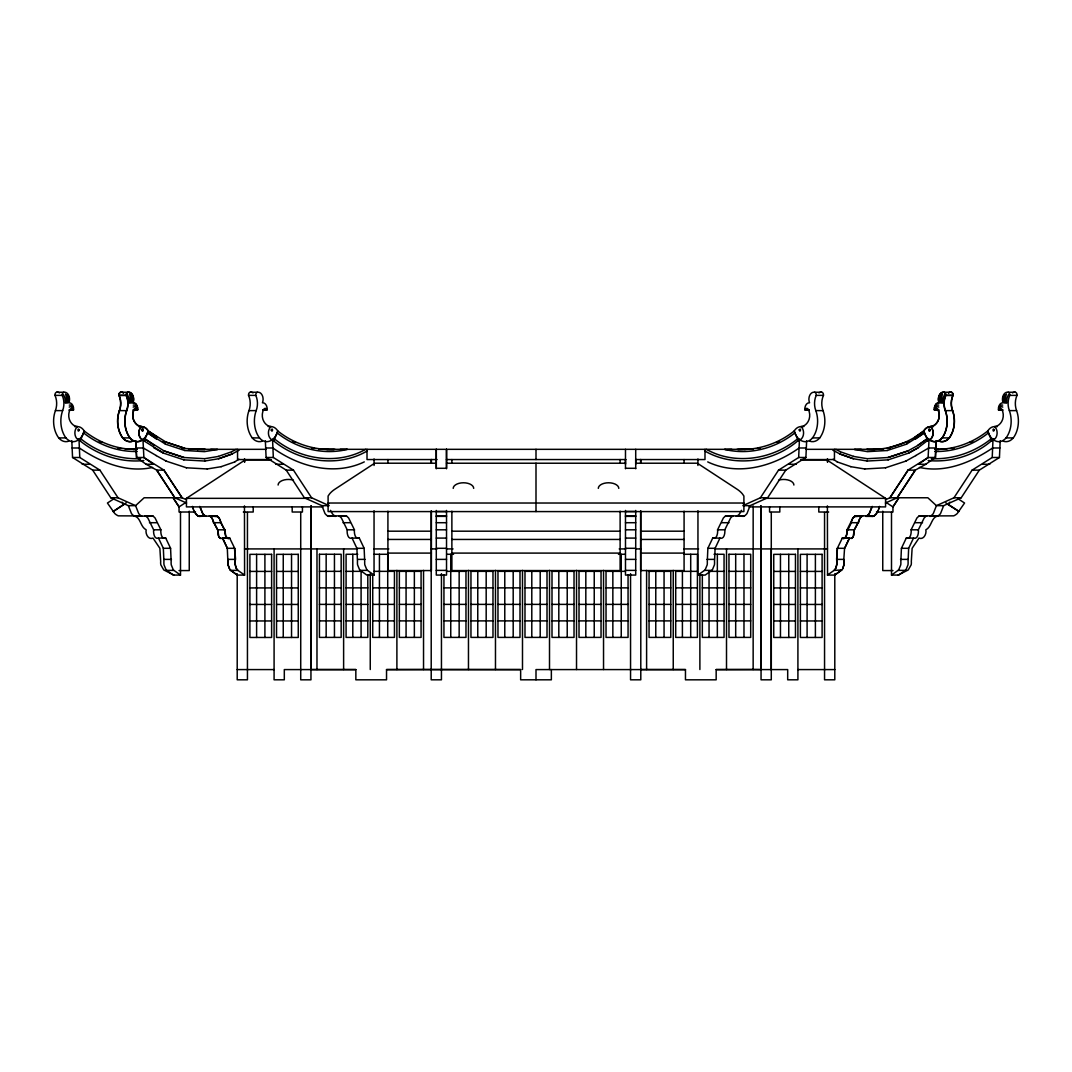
<?xml version="1.0" encoding="UTF-8"?>
<svg xmlns="http://www.w3.org/2000/svg" width="1072" height="1072" viewBox="0 0 1072 1072"><rect width="100%" height="100%" fill="white"/><g stroke="black" fill="none" stroke-linecap="round" stroke-linejoin="round"><path stroke-width="1.5" d="M145.122 515.806A5.025 3.551 -90 0 1 145.698 515.98L147.815 517.937L153.644 529.809C153.229 532.771 154.194 539.765 158.495 538.09L163.346 548.301L163.922 561.527A11.403 8.067 -90 0 0 164.029 564.864L166.093 569.942L173.262 575.074L180.498 575.074L180.498 512.376M271.189 459.888L245.233 459.888L186.434 498.346L186.434 506.895L322.927 506.895M230.051 569.942L237.22 575.074L244.59 575.074L244.456 505.877M253.206 507.096L253.206 512.014L243.317 512.014M316.977 669.518L316.99 548.918M326.156 637.398L326.156 554.278M334.451 637.398L334.451 554.278M343.616 669.518L343.63 548.918M352.795 637.398L352.795 554.278M361.09 637.398L361.09 571.349L346.082 571.349M367.803 574.659L367.803 637.398L346.082 637.398L346.082 554.278L357.767 554.278M370.255 669.518L370.255 573.694M372.721 574.659L372.721 637.398L394.442 637.398L394.442 571.349L374.061 571.349M339.261 515.98L341.365 517.937L347.194 529.809C346.779 532.771 347.757 539.765 352.058 538.09L356.896 548.301L357.472 561.527A11.403 8.067 90 0 0 357.579 564.864L359.656 569.942L366.812 575.074L374.048 575.074L374.048 510.754M374.061 465.462L374.061 458.95M379.434 637.398L379.434 554.278M387.716 637.398L387.729 554.278L374.061 554.278M396.895 669.518L396.895 570.398M406.074 637.398L406.074 571.349M414.355 637.398L414.368 571.349M551.356 669.585L551.356 679.809L520.644 679.809L520.644 669.585L423.534 669.518L423.534 570.398M436.291 468.759L436.291 449.329L436.291 468.29L446.515 468.29L446.515 449.329L446.515 468.759M536 463.225L536 511.572M625.485 468.759L625.485 449.329M635.709 468.759L635.709 449.329M646.604 669.518L646.604 570.398M655.769 637.398L655.783 571.349M664.064 637.411L664.064 571.349M673.243 669.518L673.243 570.398M682.408 637.398L682.422 571.349M690.703 637.411L690.703 554.278M697.952 510.754L697.952 575.074L705.188 575.074L712.344 569.942L714.421 564.864A11.403 8.067 -90 0 0 714.528 561.527L715.104 548.301L719.942 538.09C724.243 539.765 725.221 532.771 724.806 529.809L730.635 517.937L732.739 515.98M699.882 669.518L699.882 573.694M702.334 574.659L702.334 637.398L724.056 637.411L724.056 554.278L714.032 554.278M704.987 449.329L704.987 459.553L635.709 459.553M709.048 637.398L709.048 571.349L724.056 571.349M717.342 637.411L717.342 554.278M726.508 669.518L726.521 548.918M735.687 637.398L735.687 554.278M743.981 637.411L743.981 554.278M760.825 505.89L760.825 669.585L753.147 669.518L753.16 505.89M771.277 548.918L771.277 669.585M827.396 505.877L827.544 575.074M834.445 449.329L834.445 459.553L800.958 459.553M882.752 511.197L882.752 570.572L892.989 570.572M891.502 512.376L891.502 575.074L898.738 575.074L905.907 569.942L907.971 564.864A11.403 8.067 90 0 0 908.078 561.527L908.654 548.301L913.505 538.09C917.806 539.765 918.771 532.771 918.356 529.809L924.185 517.937L926.302 515.98A5.025 3.551 90 0 1 926.878 515.806M806.64 440.82L805.903 457.489L785.776 470.139L767.646 497.77L750.092 505.662L742.856 505.662L760.41 497.77L778.54 470.139L798.667 457.489L799.457 439.386C774.52 462.287 734.28 468.196 704.626 450.87M935.347 457.489L936.084 440.82L935.494 457.489L925.699 464.27L918.463 464.27L928.111 457.489L929.049 439.386L918.262 447.627L908.507 453.094M891.502 575.074L898.671 569.942L900.735 564.864A11.403 8.067 90 0 0 900.842 561.527L901.418 548.301L906.269 538.09C910.57 539.765 911.535 532.771 911.12 529.809L916.949 517.937L919.066 515.98A5.025 3.551 90 0 1 920.821 515.9L930.831 515.846A12.502 8.831 90 0 0 933.31 513.542L936.419 505.662L953.973 497.77L972.09 470.139L992.216 457.489L993.007 439.386C975.882 455.211 951.293 462.769 928.178 460.531M898.108 497.77L927.856 497.77L936.419 505.662L943.655 505.662L961.209 497.77L979.326 470.139L999.452 457.489L1000.189 440.82M145.39 515.9L151.179 515.9A5.025 3.551 -90 0 1 152.934 515.98L155.051 517.937L160.88 529.809C160.465 532.771 161.43 539.765 165.731 538.09L170.582 548.301L171.158 561.527A11.403 8.067 -90 0 0 171.265 564.864L173.329 569.942L180.498 575.074M213.194 521.608L217.603 529.809L218.956 536.777M224.906 531.082L219.827 519.612M265.36 440.82L266.097 457.489L286.224 470.139L304.354 497.77L321.908 505.662L325.004 513.542A12.502 8.831 90 0 0 327.496 515.846L344.742 515.9A5.025 3.551 90 0 1 346.497 515.98L348.601 517.937L354.43 529.809C354.015 532.771 354.993 539.765 359.294 538.09L364.132 548.301L364.708 561.527A11.403 8.067 90 0 0 364.815 564.864L366.892 569.942L374.048 575.074M697.952 575.074L705.108 569.942L707.185 564.864A11.403 8.067 -90 0 0 707.292 561.527L707.868 548.301L712.706 538.09L719.942 538.09M837.326 548.301L844.696 548.301L849.547 538.09L842.311 538.09L837.326 548.301L836.763 560.428M837.46 548.301L836.575 559.383L843.811 559.383L843.999 560.428M843.811 559.383L844.562 548.301L849.399 538.09L851.463 538.425M928.821 429.725L929.746 431.185L930.107 429.43M235.371 560.428L235.116 561.527A11.403 8.067 -90 0 0 235.224 564.864L236.135 567.838M847.054 532.369L846.264 535.866M854.129 533.628L854.263 529.809L859.074 520.577M228.001 560.428L228.189 559.383L235.572 559.383L234.674 548.301L229.689 538.09L222.453 538.09L227.304 548.301L227.88 561.527A11.403 8.067 -90 0 0 227.988 564.864L230.199 569.942L237.354 575.074M235.237 560.428L234.54 548.301M712.706 538.09C717.007 539.765 717.985 532.771 717.57 529.809L723.399 517.937L725.503 515.98A5.025 3.551 -90 0 1 727.258 515.9L744.504 515.846A12.502 8.831 -90 0 0 746.996 513.542L750.092 505.662M845.285 537.528L846.773 534.794L847.027 529.809L852.173 519.612M853.044 536.777L854.397 529.809L858.806 521.608M141.839 429.564L142.697 431.185L142.951 429.229M943.655 505.662L940.546 513.542A12.502 8.831 90 0 1 938.067 515.846L929.839 516.369M872.139 506.507L869.218 513.542A12.502 8.831 -90 0 1 866.725 515.846L874.109 515.846A12.502 8.831 90 0 0 876.588 513.542L877.847 511.491M872.273 506.507L869.352 513.542A12.502 8.831 90 0 1 866.873 515.846L856.716 515.9A5.025 3.551 -90 0 0 854.96 515.98L852.414 518.727M879.375 506.507L878.678 509.12M879.509 506.507L878.236 510.339M836.187 566.914L836.629 564.864A11.403 8.067 -90 0 0 836.736 561.527M851.423 521.608L852.562 518.727M929.049 429.229L929.196 431.145L930.201 429.698M914.939 437.081L923.649 430.984A12.904 9.125 90 0 1 930.416 426.589A13.762 9.728 90 0 0 937.558 421.577A9.702 6.861 90 0 0 937.719 409.343A2.801 1.983 90 0 0 934.395 409.986L938.831 410.161M853.647 535.866L854.009 534.794M858.927 520.577L859.798 518.727M143.822 460.531C121.109 462.957 98.034 455.185 80.239 441.021L84.259 430.984A12.904 9.125 90 0 0 77.492 426.589A13.762 9.728 90 0 1 70.337 421.577A9.702 6.861 90 0 1 70.176 409.343A2.801 1.983 90 0 1 73.499 409.986L69.211 410.161M163.493 453.094L144.197 441.021L148.351 430.984A12.904 9.125 -90 0 0 141.584 426.589A13.762 9.728 -90 0 1 134.442 421.577A9.702 6.861 -90 0 1 134.281 409.343A2.801 1.983 -90 0 1 137.605 409.986L133.169 410.161M367.374 450.87C338.095 468.062 299.544 462.072 273.789 441.021L277.809 430.984A12.904 9.125 -90 0 0 271.042 426.589A13.762 9.728 -90 0 1 263.886 421.577A9.702 6.861 -90 0 1 263.739 409.343A2.801 1.983 -90 0 1 267.049 409.986L262.761 410.161M835.865 567.838L836.776 564.864A11.403 8.067 90 0 0 836.884 561.527L836.629 560.428M133.116 409.986L137.698 409.759A6.258 4.422 -90 0 0 132.995 402.777A7.089 5.012 -90 0 0 132.794 395.327A7.089 5.012 -90 0 0 127.997 392.245L120.613 392.245A2.667 1.889 90 0 0 118.952 395.38A15.048 10.64 90 0 1 119.367 410.616A23.035 16.294 90 0 0 122.664 437.912A15.866 11.216 90 0 0 132.7 441.182M928.727 429.591L929.183 429.014M141.893 429.43L142.388 431.185L143.206 429.872M859.262 519.612L860.226 517.937M741.543 510.339L739.76 513.542A12.502 8.831 -90 0 1 737.268 515.846L736.276 516.369M878.37 510.339L877.124 512.563M836.013 567.838L835.048 569.366M842.713 568.656L843.865 564.864A11.403 8.067 -90 0 0 843.972 561.527M851.356 522.707L847.242 531.082M835.624 568.656L834.043 570.384L841.949 569.942M328.099 504.59L328.796 503.518M948.278 504.59L949.872 502.152M928.258 457.489L907.984 470.139L889.867 497.77L885.485 499.74M908.131 470.139L890.015 497.77L897.251 497.77L915.367 470.139L907.984 470.139M897.103 497.77L915.22 470.139L925.846 464.27M845.955 536.777L844.696 538.077M853.191 536.777L851.932 538.077M852.99 517.937L853.473 517.267M860.092 517.937L862.344 515.98L853.982 516.704M141.826 429.323L142.817 429.014M928.915 439.386L927.655 441.021L926.932 438.944L917.592 445.496M860.561 517.267L862.196 515.98M852.669 537.528L851.315 538.425M834.713 569.942L827.41 575.074L834.78 575.074L842.418 569.366L844.012 564.864A11.403 8.067 90 0 0 844.12 561.527L843.664 559.383M69.157 409.986L73.593 409.759A6.258 4.422 90 0 0 68.889 402.777A7.089 5.012 90 0 0 68.702 395.327A7.089 5.012 90 0 0 63.905 392.245L56.655 392.245A2.667 1.889 90 0 0 54.994 395.38A15.048 10.64 90 0 1 55.409 410.616A23.035 16.294 90 0 0 58.705 437.912L65.941 437.912A15.866 11.216 90 0 0 78.444 439.842L78.618 439.708A16.495 11.658 -90 0 0 84.259 430.984C99.214 442.803 118.014 449.892 137.176 449.302M122.664 437.912L130.034 437.912A15.866 11.216 90 0 0 142.402 439.842L142.576 439.708A16.495 11.658 -90 0 0 148.217 430.984A12.904 9.125 90 0 0 141.45 426.589A13.762 9.728 90 0 1 134.295 421.577A9.702 6.861 90 0 1 134.134 409.343A2.801 1.983 90 0 1 137.457 409.986M137.551 409.759A6.258 4.422 90 0 0 132.848 402.777A7.089 5.012 90 0 0 132.66 395.327A7.089 5.012 90 0 0 127.863 392.245A2.667 1.889 90 0 0 126.188 395.38A15.048 10.64 90 0 1 126.603 410.616A23.035 16.294 90 0 0 129.9 437.912A15.866 11.216 -90 0 0 142.549 439.842L142.723 439.708M262.707 409.986L267.142 409.759A6.258 4.422 -90 0 0 262.439 402.777A7.089 5.012 -90 0 0 262.251 395.327A7.089 5.012 -90 0 0 257.454 392.245L250.218 392.245A2.667 1.889 -90 0 0 248.543 395.38A15.048 10.64 -90 0 1 248.959 410.616A23.035 16.294 -90 0 0 252.255 437.912L259.491 437.912A15.866 11.216 -90 0 0 271.993 439.842L272.167 439.708A16.495 11.671 -90 0 0 277.809 430.984C293.607 443.674 313.748 450.24 333.982 449.49L334.933 449.329M834.646 575.074L841.279 570.384M809.239 410.161L804.951 409.986A2.801 1.983 90 0 1 808.261 409.343A9.702 6.861 90 0 1 808.114 421.577A13.762 9.728 90 0 1 800.958 426.589A12.904 9.125 90 0 0 794.191 430.984L794.942 432.847C775.579 448.391 749.315 455.386 725.007 449.476L724.565 449.329M794.942 432.847L797.474 438.944C772.416 459.406 735.111 465.543 706.354 449.329M915.568 439.051L924.386 432.847L923.649 430.984A16.495 11.671 90 0 0 929.277 439.708L929.451 439.842A15.866 11.216 90 0 0 941.966 437.912L949.336 437.912A23.035 16.294 -90 0 0 952.633 410.616A15.048 10.64 -90 0 1 953.048 395.38A2.667 1.889 -90 0 0 951.387 392.245L944.003 392.245A7.089 5.012 90 0 0 939.206 395.327A7.089 5.012 90 0 0 939.005 402.777A6.258 4.422 90 0 0 934.302 409.759L938.884 409.986M924.386 432.847L927.066 438.944L917.739 445.496L908.024 450.87L887.884 457.53M1002.789 410.161L998.501 409.986A2.801 1.983 -90 0 1 1001.824 409.343A9.702 6.861 -90 0 1 1001.663 421.577A13.762 9.728 -90 0 1 994.508 426.589A12.904 9.125 -90 0 0 987.741 430.998L988.491 432.847C973.336 444.867 954.254 452.049 934.811 451.459M934.543 409.986A2.801 1.983 -90 0 1 937.866 409.343A9.702 6.861 -90 0 1 937.705 421.577A13.762 9.728 -90 0 1 930.55 426.589A12.904 9.125 -90 0 0 923.783 430.998C907.93 443.647 887.737 450.213 867.476 449.49L874.859 449.49L873.894 449.329M114.356 498.493L107.441 503.023L114.771 513.542A12.502 12.502 0 0 0 118.282 515.846L132.446 515.9A5.025 5.025 0 0 1 134.925 515.98C140.928 518.352 140.338 526.808 146.154 529.809C145.229 533.735 148.284 540.141 153.015 538.09L159.875 548.301L160.693 561.527A11.403 11.403 0 0 0 160.84 564.864L163.761 569.942L173.892 575.074M125.37 503.518L113.042 511.585L126.148 502.915M186.059 502.326L179.051 506.895L179.051 512.014L195.533 512.014M234.701 461.898L238.882 459.245M915.729 455.56L928.674 447.989M737.067 449.329L738.018 449.49C758.252 450.24 778.393 443.674 794.191 430.984A16.495 11.671 90 0 0 799.833 439.708L800.007 439.842A15.866 11.216 90 0 0 812.509 437.912L819.745 437.912A23.035 16.294 90 0 0 823.041 410.616A15.048 10.64 90 0 1 823.457 395.38A2.667 1.889 90 0 0 821.782 392.245L814.546 392.245A7.089 5.012 90 0 0 809.749 395.327A7.089 5.012 90 0 0 809.561 402.777A6.258 4.422 90 0 0 804.858 409.759L809.293 409.986M906.523 444.116L924.533 432.847L923.783 430.984M918.409 447.627L908.654 453.094L888.098 459.848M905.974 461.027L915.863 455.56M934.824 449.302C953.986 449.892 972.786 442.816 987.741 430.984A16.495 11.658 90 0 0 993.382 439.694L993.556 439.842A15.866 11.216 -90 0 0 1006.059 437.912L1013.295 437.912A23.035 16.294 -90 0 0 1016.591 410.616A15.048 10.64 -90 0 1 1017.006 395.38A2.667 1.889 -90 0 0 1015.345 392.245L1008.095 392.245A7.089 5.012 -90 0 0 1003.298 395.327A7.089 5.012 -90 0 0 1003.111 402.777A6.258 4.422 -90 0 0 998.407 409.759L1002.843 409.986M231.659 451.727L236.188 449.329M239.19 450.093L232.155 453.952L218.581 458.722M365.646 449.329C336.889 465.543 299.584 459.406 274.526 438.944M844.079 538.425L844.843 538.077M228.43 538.533L229.837 538.09L220.537 538.425M872.97 516.369L874.109 515.846M898.108 575.074L908.239 569.942L911.16 564.864A11.403 11.403 0 0 0 911.307 561.527L912.125 548.301L918.985 538.09C923.716 540.127 926.771 533.735 925.846 529.809C931.648 526.808 931.072 518.352 937.075 515.98A5.025 5.025 0 0 1 939.554 515.9L953.718 515.846A12.502 12.502 0 0 0 957.229 513.542L964.559 503.023L957.644 498.493M885.405 503.023L897.251 497.77M142.415 428.961L143.005 429.148M210.742 449.329L217.388 449.476M218.286 456.431L231.807 451.727M232.302 453.952L218.728 458.722L204.698 461.04M221.127 466.668L234.835 461.898M340.199 449.329L347.435 449.329M364.292 461.898C334.022 476.29 299.021 466.655 272.918 447.989L265.682 447.989M906.215 442.053L887.147 448.364L890.041 448.364M887.201 450.508L906.671 444.116M908.158 450.87L888.018 457.53L867.221 458.709M885.566 467.781L906.108 461.027M843.436 538.533L844.213 538.425M125.049 449.021L137.27 449.329M198.106 449.329L197.141 449.49L204.524 449.49L181.959 448.364M198.24 449.329L189.007 449.021M204.377 449.49L205.476 449.329M217.536 449.476L204.444 451.647L184.652 450.508M152.532 467.432C126.523 473.221 100.674 462.3 79.368 447.989L72.132 447.989M204.631 458.709L218.433 456.431M207.231 468.973L221.261 466.668M318.598 449.021L327.697 449.329M346.993 449.476C322.685 455.386 296.421 448.391 277.058 432.847M738.018 449.49L753.402 449.021M882.993 449.021L873.76 449.329M887.348 450.508L867.422 451.647L854.612 449.476M935.923 449.49L946.951 449.021M867.168 461.04L888.246 459.848M931.327 458.709C952.847 459.526 974.247 452.451 991.024 438.944L993.918 438.944M864.622 468.973L885.7 467.781M71.811 440.82L72.548 457.489L92.674 470.139L110.791 497.77L128.345 505.662L131.454 513.542A12.502 8.831 -90 0 0 133.933 515.846L139.44 516.128M134.925 516.369L151.179 515.9M203.546 516.128L198.883 516.369L215.284 515.9A5.025 3.551 90 0 1 217.04 515.98L219.586 518.727M328.488 516.369L332.99 516.128M640.788 669.585L685.464 669.585L685.464 679.822L716.163 679.822L716.163 669.585M423.534 669.518L386.536 669.585L386.536 679.822L355.837 679.822L355.837 669.585L311.175 669.585L355.837 669.585M753.147 669.518L716.163 669.585L760.825 669.585M54.994 395.38L62.23 395.38A2.667 1.889 90 0 1 63.905 392.245M118.952 395.38L126.188 395.38M934.449 409.759A6.258 4.422 -90 0 1 939.152 402.777A7.089 5.012 -90 0 1 939.34 395.327A7.089 5.012 -90 0 1 944.137 392.245A2.667 1.889 -90 0 1 945.812 395.38L953.048 395.38M1008.095 392.245A2.667 1.889 -90 0 1 1009.77 395.38L1017.006 395.38M132.834 441.182A15.866 11.216 -90 0 1 122.798 437.912A23.035 16.294 -90 0 1 119.501 410.616A15.048 10.64 -90 0 0 119.099 395.38L126.335 395.38A2.667 1.889 -90 0 1 127.997 392.245M248.543 395.38L255.779 395.38A2.667 1.889 -90 0 1 257.454 392.245M814.546 392.245A2.667 1.889 90 0 1 816.221 395.38L823.457 395.38M944.003 392.245A2.667 1.889 90 0 1 945.665 395.38L952.901 395.38A15.048 10.64 90 0 0 952.499 410.616A23.035 16.294 90 0 1 949.202 437.912A15.866 11.216 90 0 1 939.166 441.182M55.409 410.616L62.645 410.616A23.035 16.294 90 0 0 65.941 437.912M119.367 410.616L126.737 410.616A23.035 16.294 -90 0 0 130.034 437.912M248.959 410.616L256.195 410.616A23.035 16.294 -90 0 0 259.491 437.912M812.509 437.912A23.035 16.294 90 0 0 815.805 410.616L823.041 410.616M929.424 439.708L929.598 439.842A15.866 11.216 -90 0 0 942.1 437.912A23.035 16.294 90 0 0 945.263 410.616L952.633 410.616M1006.059 437.912A23.035 16.294 -90 0 0 1009.355 410.616L1016.591 410.616M74.598 426.589L77.492 426.589A7.276 5.146 90 0 0 74.906 433.651A7.276 5.146 90 0 0 78.444 439.842M138.556 426.589L141.584 426.589A7.276 5.146 -90 0 0 138.998 433.651A7.276 5.146 -90 0 0 142.549 439.842M268.147 426.589L271.042 426.589A7.276 5.146 -90 0 0 268.456 433.651A7.276 5.146 -90 0 0 271.993 439.842M803.853 426.589L800.958 426.589A7.276 5.146 90 0 1 803.544 433.651A7.276 5.146 90 0 1 800.007 439.842M933.444 426.589L930.416 426.589A7.276 5.146 90 0 1 933.002 433.651A7.276 5.146 90 0 1 929.451 439.842M997.402 426.589L994.508 426.589A7.276 5.146 -90 0 1 997.094 433.651A7.276 5.146 -90 0 1 993.556 439.842M78.082 438.944L80.976 438.944C97.753 452.451 119.153 459.526 140.673 458.709M98.932 442.053L101.827 442.053M162.89 442.053L165.932 442.053L185 448.364L165.785 442.053M292.482 442.053L295.376 442.053M776.624 442.053L779.518 442.053M906.068 442.053L909.11 442.053M970.173 442.053L973.068 442.053M136.09 447.989L143.46 447.989M806.318 447.989L799.082 447.989C772.979 466.655 737.978 476.29 707.708 461.898M928.54 447.989L935.91 447.989M999.868 447.989L992.632 447.989C971.326 462.3 945.477 473.221 919.468 467.432M118 448.364L120.895 448.364M311.563 448.364L314.458 448.364M757.542 448.364L760.437 448.364M951.105 448.364L954 448.364M188.511 449.329L266.017 449.329M318.786 449.329L753.214 449.329M805.983 449.329L883.489 449.329M934.73 449.329L938.817 449.49M133.183 449.49L136.077 449.49M326.746 449.49L333.982 449.49M725.007 449.476L731.801 449.329M854.464 449.476L861.258 449.329M72.548 457.489L79.784 457.489L99.91 470.139L118.027 497.77L135.581 505.662L138.69 513.542A12.502 8.831 -90 0 0 141.169 515.846L142.161 516.369M136.506 457.489L143.889 457.489L153.537 464.27L146.154 464.27L136.506 457.489L135.769 440.82L136.653 457.489M266.097 457.489L273.333 457.489L293.46 470.139L311.59 497.77L329.144 505.662L321.908 505.662M798.667 457.489L805.903 457.489M928.111 457.489L935.494 457.489M992.216 457.489L999.452 457.489M271.042 459.553L237.555 459.553L237.555 449.329M437.054 459.553L367.013 459.553L367.013 449.329M446.434 459.553L625.834 459.553M800.811 459.888L826.767 459.888L885.566 498.346L885.566 506.895L749.073 506.895M436.291 463.225L374.664 463.211L334.946 489.207A36.555 19.993 -0.1 0 0 329.573 493.924L328.099 496.041L328.099 511.585L743.901 511.585L743.901 496.041L742.427 493.924A36.555 19.993 0.1 0 0 737.054 489.207L697.336 463.211L635.709 463.225M446.515 463.225L625.485 463.225M82.196 464.27L89.432 464.27M275.745 464.27L282.981 464.27M789.019 464.27L796.255 464.27M982.568 464.27L989.804 464.27M625.485 468.29L635.709 468.29M92.674 470.139L99.91 470.139M186.515 499.74L181.985 497.77L164.016 470.139L156.633 470.139L174.749 497.77L186.595 503.023M286.224 470.139L293.46 470.139M778.54 470.139L785.776 470.139M972.09 470.139L979.326 470.139M110.791 497.77L118.027 497.77M173.892 497.77L144.144 497.77L135.581 505.662L128.345 505.662M174.749 497.77L182.133 497.77L163.869 470.139M304.354 497.77L311.59 497.77M760.41 497.77L767.646 497.77M953.973 497.77L961.209 497.77M186.434 498.346L308.106 498.333M763.894 498.333L885.566 498.346M328.099 503.023L743.901 503.023M436.291 511.491L446.528 511.491M625.485 511.491L635.709 511.491M828.683 512.014L818.794 512.014L818.794 507.096M876.467 512.014L892.949 512.014L892.949 506.895L898.55 498.333L892.936 506.895L885.941 502.326M133.933 515.846L141.169 515.846M194.153 511.491L195.546 513.542A12.502 8.831 -90 0 0 197.891 515.846L205.275 515.846A12.502 8.831 90 0 1 202.782 513.542L199.861 506.507M209.348 515.9L217.04 515.98M327.483 515.846L335.724 516.369M338.953 515.9L346.497 515.98M436.291 515.846L446.528 515.846M625.485 515.846L635.709 515.846M725.503 515.98L733.047 515.9M737.268 515.846L744.504 515.846M854.96 515.98L862.652 515.9M920.821 515.9L926.61 515.9M930.831 515.846L938.067 515.846M145.698 515.98L152.934 515.98M218.018 516.704L209.656 515.98L211.908 517.937M919.066 515.98L926.302 515.98M436.291 516.369L446.528 516.369M625.485 516.369L635.709 516.369M865.734 516.369L873.117 516.369L868.454 516.128M149.45 522.707L156.686 522.707M213.408 522.707L220.778 522.707M343 522.707L350.236 522.707M436.291 522.707L446.528 522.707M625.485 522.707L635.709 522.707M721.764 522.707L729 522.707M851.222 522.707L858.592 522.707M915.314 522.707L922.55 522.707M153.644 529.809L160.88 529.809M217.603 529.809L224.973 529.809M347.194 529.809L354.43 529.809M436.291 529.809L446.528 529.809M625.485 529.809L635.709 529.809M717.57 529.809L724.806 529.809M847.027 529.809L854.397 529.809M911.12 529.809L918.356 529.809M387.917 531.189L431.4 531.189M451.875 531.189L620.125 531.189M640.6 531.189L684.083 531.189M352.058 538.09L359.294 538.09M436.291 538.09L446.528 538.09M625.485 538.09L635.709 538.09M849.399 538.09L842.163 538.09L843.57 538.533M158.495 538.09L165.731 538.09M906.269 538.09L913.505 538.09M387.917 539.444L431.4 539.444M451.875 539.444L620.125 539.444M640.6 539.444L684.083 539.444M163.346 548.301L170.582 548.301M227.304 548.301L234.674 548.301M356.896 548.301L364.132 548.301M436.291 548.301L446.528 548.301M625.485 548.301L635.709 548.301M707.868 548.301L715.104 548.301M901.418 548.301L908.654 548.301M244.523 548.918L310.947 548.918M311.175 548.918L357.432 548.918M373.967 548.918L388.841 548.918M431.212 548.918L437.054 548.918M446.434 548.918L453.067 548.918M619.187 548.918L625.834 548.918M635.803 548.918L640.788 548.918M683.748 548.918L698.622 548.918M715.145 548.918L760.825 548.918M761.053 548.918L827.477 548.918M387.917 553.098L431.4 553.098M451.875 553.098L620.125 553.098M640.6 553.098L684.083 553.098M446.662 554.278L453.55 554.278M618.45 554.278L625.338 554.278M684.07 554.278L697.43 554.278L697.416 637.411L675.695 637.398L675.695 571.349L697.416 571.349M164.23 559.383L171.466 559.383M357.78 559.383L365.016 559.383M436.291 559.383L446.528 559.383M625.485 559.383L635.709 559.383M706.984 559.383L714.22 559.383M900.534 559.383L907.77 559.383M166.616 570.384L173.852 570.384M230.574 570.384L237.957 570.384L236.376 568.656M360.165 570.384L367.401 570.384M436.291 570.384L446.528 570.384M625.485 570.384L635.709 570.384M704.599 570.384L711.835 570.384M898.148 570.384L905.384 570.384M179.011 570.572L189.248 570.572L189.248 511.197M319.443 571.349L341.164 571.349M446.662 571.349L465.972 571.349L465.972 637.398L443.942 637.398L443.942 574.659M625.338 571.349L606.028 571.349L606.028 637.398L628.058 637.398L628.058 574.659M728.973 571.349L750.695 571.349M249.897 571.416L271.618 571.416M276.536 571.416L298.257 571.416M773.743 571.416L795.464 571.416M800.382 571.416L822.103 571.416M319.443 587.871L341.164 587.871M346.082 587.871L367.803 587.871M372.721 587.871L394.442 587.871M399.36 587.871L421.082 587.871M443.942 587.871L465.972 587.871M470.956 587.871L492.986 587.871M497.971 587.871L520 587.871M524.985 587.871L547.015 587.871M552 587.871L574.029 587.871M579.014 587.871L601.044 587.871M606.028 587.871L628.058 587.871M649.069 587.871L670.791 587.871M675.695 587.871L697.416 587.871M702.334 587.871L724.056 587.871M728.973 587.871L750.695 587.871M249.897 587.925L271.618 587.925M276.536 587.925L298.257 587.925M773.743 587.925L795.464 587.925M800.382 587.925L822.103 587.925M319.443 604.38L341.164 604.38M346.082 604.38L367.803 604.38M372.721 604.38L394.442 604.38M399.36 604.38L421.082 604.38M443.942 604.38L465.972 604.38M470.956 604.38L492.986 604.38M497.971 604.38L520 604.38M524.985 604.38L547.015 604.38M552 604.38L574.029 604.38M579.014 604.38L601.044 604.38M606.028 604.38L628.058 604.38M649.056 604.38L670.777 604.38M675.695 604.38L697.416 604.38M702.334 604.38L724.056 604.38M728.973 604.38L750.695 604.38M249.897 604.447L271.618 604.447M276.536 604.447L298.257 604.447M773.743 604.447L795.464 604.447M800.382 604.447L822.103 604.447M319.443 620.889L341.164 620.889M346.082 620.889L367.803 620.889M372.721 620.889L394.442 620.889M399.36 620.889L421.082 620.889M443.942 620.889L465.972 620.889M470.956 620.889L492.986 620.889M497.971 620.889L520 620.889M524.985 620.889L547.015 620.889M552 620.889L574.029 620.889M579.014 620.889L601.044 620.889M606.028 620.889L628.058 620.889M649.056 620.889L670.777 620.889M675.695 620.889L697.416 620.889M702.334 620.889L724.056 620.889M728.973 620.889L750.695 620.889M249.897 620.956L271.618 620.956M276.536 620.956L298.257 620.956M773.743 620.956L795.464 620.956M800.382 620.956L822.103 620.956M237.207 669.585L274.084 669.585M310.947 669.585L284.308 669.585L284.308 679.809L274.084 679.809L274.084 548.985M386.536 669.585L520.644 669.585M685.464 669.585L536 669.585L536 679.809M761.053 669.585L787.692 669.585L787.692 679.809L797.916 679.809L797.916 548.985M797.916 669.585L834.793 669.585M932.56 516.128L937.075 516.369M739.01 516.128L743.512 516.369M137.189 451.459C117.746 452.049 98.664 444.867 83.509 432.847M204.779 458.709L183.982 457.53L163.842 450.87M183.754 459.848L204.832 461.04M186.3 467.781L207.378 468.973M866.524 449.329L867.623 449.49M853.567 456.431L867.369 458.709M867.302 461.04L853.272 458.722L839.698 453.952M850.726 466.668L864.769 468.973M744.303 449.329L745.254 449.49M227.787 538.425L228.564 538.533M165.329 444.116L184.799 450.508M184.116 457.53L163.976 450.87L144.934 438.944M183.902 459.848L163.346 453.094L153.591 447.627M165.892 461.027L186.434 467.781M840.193 451.727L853.714 456.431M853.419 458.722L839.845 453.952L832.81 450.093M837.165 461.898L850.873 466.668M206.266 516.369L205.127 515.846A12.502 8.831 -90 0 1 202.648 513.542L199.727 506.507M197.891 515.846L199.03 516.369M209.804 515.98L211.439 517.267M227.157 538.077L227.921 538.425M220.685 538.425L219.331 537.528M835.812 449.329L840.341 451.727M165.932 442.053L148.217 430.984L147.467 432.847L165.477 444.116M156.137 455.56L166.026 461.027M164.016 470.139L143.742 457.489M146.154 464.27L156.78 470.139L174.897 497.77M143.326 447.989L156.271 455.56M833.118 459.245L837.299 461.898M945.852 502.915L959.025 511.491L946.63 503.518M148.351 430.984L157.061 437.081M147.614 432.847L156.432 439.051M154.408 445.496L145.068 438.944L144.345 441.021L143.085 439.386M244.59 575.074L237.287 569.942M227.304 538.077L225.589 535.866L224.812 532.369M220.068 538.077L218.809 536.777M273.789 441.021L272.543 439.386L273.333 457.489M144.197 441.021L142.951 439.386L143.889 457.489M80.239 441.021L78.993 439.386L79.784 457.489M218.527 517.267L219.01 517.937M226.192 536.777L226.715 537.528M122.128 502.152L123.722 504.59M743.204 503.518L743.901 504.59M236.952 569.366L235.987 567.838M220.644 522.707L224.839 529.809L225.736 535.866M211.774 517.937L212.738 519.612M194.876 512.563L193.63 510.339M222.601 538.09L227.438 548.301M229.287 568.656L228.135 564.864A11.403 8.067 90 0 1 228.028 561.527M330.457 510.339L332.24 513.542A12.502 8.831 90 0 0 334.732 515.846M219.438 518.727L220.577 521.608M212.202 518.727L213.073 520.577M988.491 432.847L991.761 441.021M193.764 510.339L192.491 506.507M927.066 438.944L927.803 441.021M797.474 438.944L798.211 441.021M217.991 534.794L218.353 535.866M193.322 509.12L192.625 506.507M212.926 520.577L217.737 529.809L217.871 533.628M235.813 566.914L235.371 564.864A11.403 8.067 90 0 1 235.264 561.527M834.793 573.694L834.793 679.809L824.556 679.809L824.556 512.51M815.39 554.345L815.39 637.465M807.095 554.345L807.095 637.465M788.751 554.345L788.751 637.465M780.456 554.345L780.456 637.465M779.813 506.895L779.813 512.014L769.575 512.014L769.575 506.895M771.277 512.51L771.277 679.822L761.053 679.809L761.053 505.89M697.939 458.95L697.939 465.462M684.083 459.553L684.083 462.89M684.083 511.197L684.083 570.572L640.6 570.572L640.6 511.197M640.788 459.553L640.788 462.863M640.788 510.862L640.788 679.809L630.55 679.809L630.55 573.694M640.6 459.553L640.6 462.89M635.709 459.231L635.709 464.189M635.709 510.446L635.709 575.074L625.485 575.074L625.485 510.446M625.485 459.231L625.485 464.189M621.251 554.278L621.251 637.398M620.125 459.553L620.125 462.89M620.125 511.197L620.125 570.572L451.875 570.572L451.875 511.197M612.849 571.349L612.849 637.398M603.536 570.398L603.536 669.518M594.236 571.349L594.236 637.398M585.821 571.349L585.821 637.398M576.522 570.398L576.522 669.518M567.222 571.349L567.222 637.398M558.807 571.349L558.807 637.398M549.507 570.398L549.507 669.518M540.208 571.349L540.208 637.398M536 449.329L536 459.553M531.792 571.349L531.792 637.398M522.493 570.398L522.493 669.518M513.193 571.349L513.193 637.398M504.778 571.349L504.778 637.398M495.478 570.398L495.478 669.518M486.179 571.349L486.179 637.398M477.764 571.349L477.764 637.398M468.464 570.398L468.464 669.518M459.151 571.349L459.151 637.398M451.875 459.553L451.875 462.89M450.749 554.278L450.749 637.398M446.528 510.446L446.528 575.074L436.291 575.074L436.291 510.446M441.45 573.694L441.45 679.809L431.212 679.809L431.212 510.862M431.4 459.553L431.4 462.89M431.4 511.197L431.4 570.572L387.917 570.572L387.917 511.197M431.212 459.553L431.212 462.863M387.917 459.553L387.917 462.89M311.175 505.89L311.175 669.585M310.947 505.89L310.947 679.822L300.723 679.822L300.723 512.51M302.425 506.895L302.425 512.014L292.187 512.014L292.187 506.895M291.544 554.345L291.544 637.465M283.249 554.345L283.249 637.465M264.905 554.345L264.905 637.465M256.61 554.345L256.61 637.465M247.444 512.51L247.444 679.809L237.207 679.809L237.207 573.694M818.928 392.915A7.089 5.012 90 0 1 821.782 392.245M819.745 437.912A15.866 11.216 90 0 1 809.708 441.182M815.805 410.616A15.048 10.64 90 0 1 816.221 395.38M250.218 392.245A7.089 5.012 -90 0 1 253.072 392.915M262.292 441.182A15.866 11.216 -90 0 1 252.255 437.912M255.779 395.38A15.048 10.64 -90 0 1 256.195 410.616M952.901 395.38A2.667 1.889 90 0 0 951.239 392.245A7.089 5.012 90 0 0 948.385 392.915M945.263 410.616A15.048 10.64 90 0 1 945.665 395.38M876.454 513.542A12.502 8.831 -90 0 1 873.961 515.846M119.099 395.38A2.667 1.889 -90 0 1 120.761 392.245A7.089 5.012 -90 0 1 123.615 392.915M126.335 395.38A15.048 10.64 -90 0 1 126.737 410.616M198.039 515.846A12.502 8.831 90 0 1 195.546 513.542M999.131 407.963A4.797 3.39 -90 0 1 1002.762 407.105M1004.116 402.871A9.809 6.941 -90 0 1 1003.633 396.225M999.332 406.596A5.213 3.685 -90 0 1 1002.709 405.122M1012.477 392.915A7.089 5.012 -90 0 1 1015.345 392.245M1013.295 437.912A15.866 11.216 -90 0 1 1003.258 441.182M1009.355 410.616A15.048 10.64 -90 0 1 1009.77 395.38M1005.75 402.938A13.802 9.755 -90 0 1 1006.474 393.96M1004.96 402.925A11.176 7.906 -90 0 1 1005.013 394.764M1006.648 403.085A11.243 7.946 -90 0 1 1008.712 394.402M935.173 407.963A4.797 3.39 -90 0 1 938.804 407.105M940.157 402.871A9.809 6.941 -90 0 1 939.675 396.225M935.374 406.596A5.213 3.685 -90 0 1 938.75 405.122M930.55 426.589A7.276 5.146 -90 0 1 933.136 433.651A7.276 5.146 -90 0 1 929.598 439.842M948.519 392.915A7.089 5.012 -90 0 1 951.387 392.245M949.336 437.912A15.866 11.216 -90 0 1 939.3 441.182M942.1 437.912A23.035 16.294 -90 0 0 945.397 410.616A15.048 10.64 -90 0 1 945.812 395.38M941.792 402.938A13.802 9.755 -90 0 1 942.516 393.96M941.002 402.925A11.176 7.906 -90 0 1 941.055 394.764M942.69 403.085A11.243 7.946 -90 0 1 944.754 394.402M855.108 515.98A5.025 3.551 90 0 1 856.863 515.9M453.215 488.376A10.238 5.601 0 0 1 463.452 482.775A10.238 5.601 0 0 1 473.69 488.376M278.104 485.04A10.238 5.601 0 0 1 293.447 480.189M598.31 488.376A10.238 5.601 0 0 1 608.548 482.775A10.238 5.601 0 0 1 618.785 488.376M778.553 480.189A10.238 5.601 0 0 1 793.896 485.04M62.23 395.38A15.048 10.64 90 0 1 62.645 410.616M65.526 393.96A13.802 9.755 90 0 1 66.25 402.938M66.987 394.764A11.176 7.906 90 0 1 67.04 402.925M69.238 407.105A4.797 3.39 90 0 1 72.869 407.963M68.367 396.225A9.809 6.941 90 0 1 67.884 402.871M69.291 405.122A5.213 3.685 90 0 1 72.668 406.596M63.288 394.402A11.243 7.946 90 0 1 65.352 403.085M56.655 392.245A7.089 5.012 90 0 1 59.523 392.915M68.742 441.182A15.866 11.216 90 0 1 58.705 437.912M142.402 439.842A7.276 5.146 90 0 1 138.864 433.651A7.276 5.146 90 0 1 141.45 426.589M129.484 393.96A13.802 9.755 90 0 1 130.208 402.938M130.945 394.764A11.176 7.906 90 0 1 130.998 402.925M133.196 407.105A4.797 3.39 90 0 1 136.827 407.963M132.325 396.225A9.809 6.941 90 0 1 131.843 402.871M133.25 405.122A5.213 3.685 90 0 1 136.626 406.596M127.246 394.402A11.243 7.946 90 0 1 129.31 403.085M120.613 392.245A7.089 5.012 90 0 1 123.481 392.915M215.137 515.9A5.025 3.551 -90 0 1 216.892 515.98M244.604 458.95L244.604 462.206L244.47 458.95M319.443 554.278L319.443 637.398L341.164 637.398L341.164 554.278L319.443 554.278M399.36 571.349L399.347 637.398L421.068 637.398L421.082 571.349L399.36 571.349M649.069 571.349L649.056 637.398L670.777 637.411L670.791 571.349L649.069 571.349M728.973 554.278L728.973 637.398L750.695 637.411L750.695 554.278L728.973 554.278M827.53 458.95L827.53 462.206L827.396 458.95M79.261 430.019C77.613 433.798 77.452 426.468 79.261 430.019M271.216 429.993C272.636 433.852 273.266 426.509 271.216 429.993M994.334 429.993C992.739 433.838 992.484 426.509 994.334 429.993M799.203 429.872C800.315 433.919 801.494 426.75 799.203 429.872M271.618 554.345L249.897 554.345L249.897 637.465L271.618 637.465L271.618 554.345M298.257 554.345L276.536 554.345L276.536 637.465L298.257 637.465L298.257 554.345M795.464 554.345L773.743 554.345L773.743 637.465L795.464 637.465L795.464 554.345M822.103 554.345L800.382 554.345L800.382 637.465L822.103 637.465L822.103 554.345M492.986 571.349L470.956 571.349L470.956 637.398L492.986 637.398L492.986 571.349M520 571.349L497.971 571.349L497.971 637.398L520 637.398L520 571.349M547.015 571.349L524.985 571.349L524.985 637.398L547.015 637.398L547.015 571.349M574.029 571.349L552 571.349L552 637.398L574.029 637.398L574.029 571.349M601.044 571.349L579.014 571.349L579.014 637.398L601.044 637.398L601.044 571.349M179.064 506.895L173.463 498.346L179.051 506.895"/></g></svg>
